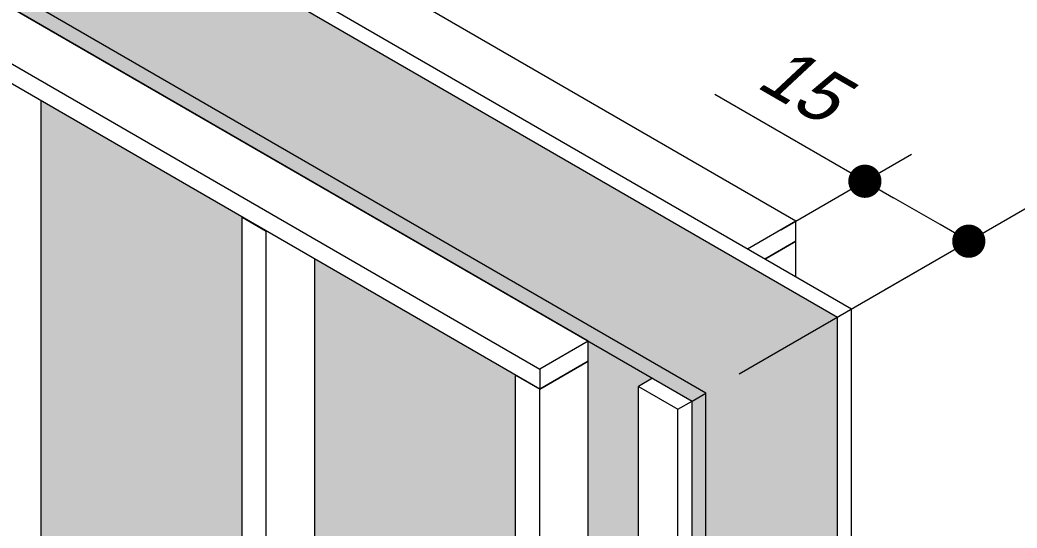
# Model space of a CAD drawing. Extents: x -20676 to 4767, y -817 to 13976.
# Drawn here: x -15735 to -15584.8, y 7999.3 to 8075.7 of the extents above; entities that cross this region are included whole.
import ezdxf

# ---------------------------------------------------------------- set-up
doc = ezdxf.new("R2010")
doc.units = 0
doc.header["$PDMODE"] = 2
doc.header["$PDSIZE"] = 10
doc.layers.get('0').update_dxf_attribs({"lineweight": 13})
doc.layers.get('Defpoints').update_dxf_attribs({"lineweight": 13})
for name, color, linetype, lineweight in [('cotas', 4, 'Continuous', 13), ('Demarcação 1', 252, 'Continuous', 9), ('Demarcação 2', 254, 'Continuous', 9), ('MADEIRA', 3, 'Continuous', 13)]:
    doc.layers.add(name, color=color, linetype=linetype, lineweight=lineweight)
doc.dimstyles.new('1x', dxfattribs={"dimtxt": 8, "dimasz": 5, "dimexe": 7, "dimexo": 5, "dimgap": 4, "dimtad": 1, "dimdec": 1, "dimdsep": 46, "dimtxsty": 'Standard', "dimblk": 'DOT', "dimcen": 0.09, "dimclrd": 4, "dimclre": 4, "dimclrt": 2, "dimadec": 0, "dimazin": 2, "dimtfac": 1, "dimtdec": 1, "dimtmove": 0, "dimatfit": 3, "dimldrblk": 'DOT', "dimfxl": 0, "dimtolj": 1, "dimtzin": 0, "dimlwd": 9, "dimlwe": 9, "dimarcsym": 0})

# ---------------------------------------------------------------- blocks, each defined once
blk = doc.blocks.new('_Dot')
at = {"color": 0, "linetype": 'ByBlock', "lineweight": -2}
blk.add_line((-0.5, 0), (-1, 0), dxfattribs=at)
at = {"color": 0, "linetype": 'ByBlock', "const_width": 0.5}
blk.add_lwpolyline([(-0.25, 0, 1), (0.25, 0, 1)], format="xyb", close=True, dxfattribs=at)
blk = doc.blocks.new('*D22')
at = {"color": 4, "lineweight": 9, "transparency": 16777216}
for p, q in [((-15607.75, 8051.43), (-15630.36, 8064.49)), ((-15620.43, 8044.11), (-15600.75, 8055.48)), ((-15596.44, 8044.91), (-15603.42, 8048.93)), ((-15604.79, 8035.09), (-15585.11, 8046.45))]:
    blk.add_line(p, q, dxfattribs=at)
at = {"layer": 'Defpoints', "color": 0, "transparency": 16777216}
for p in [(-15607.75, 8051.43), (-15625.43, 8041.23), (-15609.79, 8032.2)]:
    blk.add_point(p, dxfattribs=at)
at = {"color": 4, "lineweight": 9, "transparency": 16777216, "xscale": 5, "yscale": 5, "zscale": 5}
for p, rotation in [((-15607.75, 8051.43), 150.0000000004026), ((-15592.11, 8042.41), 330.0000000004026)]:
    blk.add_blockref('_Dot', p, dxfattribs=dict(at, rotation=rotation))
at = {"color": 2, "transparency": 16777216, "insert": (-15617.22, 8066.14), "char_height": 8, "attachment_point": 5, "rotation": 330}
blk.add_mtext('\\A1;{\\Q17;15}', dxfattribs=at)
blk = doc.blocks.new('*D19')
at = {"layer": 'cotas', "color": 4, "lineweight": 9, "transparency": 16777216}
for p, q in [((-15626.68, 8022.45), (-15556.54, 8062.94)), ((-15563.54, 7986.27), (-15563.54, 8053.9)), ((-15606.87, 7956.25), (-15556.54, 7985.31))]:
    blk.add_line(p, q, dxfattribs=at)
at = {"layer": 'Defpoints', "color": 0, "transparency": 16777216}
for p in [(-15563.54, 8058.9), (-15631.68, 8019.56), (-15611.87, 7953.36)]:
    blk.add_point(p, dxfattribs=at)
at = {"layer": 'cotas', "color": 4, "lineweight": 9, "transparency": 16777216, "xscale": 5, "yscale": 5, "zscale": 5}
for p, rotation in [((-15563.54, 8058.9), 90), ((-15563.54, 7981.27), 270)]:
    blk.add_blockref('_Dot', p, dxfattribs=dict(at, rotation=rotation))
at = {"layer": 'cotas', "color": 2, "transparency": 16777216, "insert": (-15571.54, 8013.84), "char_height": 8, "attachment_point": 5, "rotation": 90}
blk.add_mtext('\\A1;H PAINEL', dxfattribs=at)
blk = doc.blocks.new('*D16')
at = {"layer": 'cotas', "color": 4, "lineweight": 9, "transparency": 16777216}
for p, q in [((-15626.68, 8022.45), (-15509.37, 8090.17)), ((-15516.37, 8081.13), (-15516.37, 7950.79)), ((-15626.68, 7882.11), (-15509.37, 7949.84))]:
    blk.add_line(p, q, dxfattribs=at)
at = {"layer": 'Defpoints', "color": 0, "transparency": 16777216}
for p in [(-15631.68, 8019.56), (-15516.37, 7945.79), (-15631.68, 7879.22)]:
    blk.add_point(p, dxfattribs=at)
at = {"layer": 'cotas', "color": 4, "lineweight": 9, "transparency": 16777216, "xscale": 5, "yscale": 5, "zscale": 5}
for p, rotation in [((-15516.37, 8086.13), 90), ((-15516.37, 7945.79), 270)]:
    blk.add_blockref('_Dot', p, dxfattribs=dict(at, rotation=rotation))
at = {"layer": 'cotas', "color": 2, "transparency": 16777216, "insert": (-15525.71, 8005.97), "char_height": 8, "attachment_point": 5, "rotation": 90}
blk.add_mtext('\\A1;ESTUTURAÇÃO PASSA', dxfattribs=at)

msp = doc.modelspace()

# ---------------------------------------------------------------- hatches: boundary and pattern name
at = {"layer": 'Demarcação 1'}
msp.add_hatch(color=256, dxfattribs=at).paths.add_polyline_path([(-15795.86, 8137.22), (-15795.86, 8114.35), (-15631.68, 8019.56), (-15631.68, 7970.21), (-15611.87, 7958.77), (-15611.87, 8031)])
h = msp.add_hatch(color=256, dxfattribs=at)
h.dxf.hatch_style = 1
h.paths.add_polyline_path([(-15649.4, 8027.38), (-15633.76, 8018.36), (-15631.68, 8019.56), (-15815.67, 8125.79), (-15817.75, 8124.58)])
h = msp.add_hatch(color=256, dxfattribs=at)
h.dxf.hatch_style = 1
h.paths.add_polyline_path([(-15633.76, 7940.72), (-15631.68, 7941.92), (-15631.68, 8019.56), (-15633.76, 8018.36)])
at = {"layer": 'Demarcação 2'}
h = msp.add_hatch(color=256, dxfattribs=at)
h.dxf.hatch_style = 1
h.paths.add_polyline_path([(-15731.75, 7997.29), (-15701.52, 7979.84), (-15701.52, 8046.04), (-15731.75, 8063.49)])
h = msp.add_hatch(color=256, dxfattribs=at)
h.dxf.hatch_style = 1
h.paths.add_polyline_path([(-15690.68, 7973.58), (-15660.45, 7956.12), (-15660.35, 8022.27), (-15690.58, 8039.72)])
h = msp.add_hatch(color=256, dxfattribs=at)
h.dxf.hatch_style = 1
h.paths.add_polyline_path([(-15641.85, 8020.57), (-15639.72, 8021.8), (-15649.4, 8027.38), (-15649.4, 7949.75), (-15641.85, 7945.39)])

# ---------------------------------------------------------------- linework, layer by layer
at = {"extrusion": (-1e-16, 0.816497, 0.57735)}
for p, q in [((-15609.79, 8032.2), (-15793.78, 8138.42)), ((-15795.86, 8137.22), (-15611.87, 8031)), ((-15631.68, 8019.56), (-15815.67, 8125.79)), ((-15817.75, 8124.58), (-15633.76, 8018.36)), ((-15649.4, 8027.38), (-15817.75, 8124.58)), ((-15611.87, 8031), (-15609.79, 8032.2)), ((-15609.79, 7954.56), (-15609.79, 8032.2)), ((-15611.87, 7953.36), (-15611.87, 8031)), ((-15633.76, 8018.36), (-15631.68, 8019.56)), ((-15633.76, 7940.72), (-15633.76, 8018.36)), ((-15631.68, 7941.92), (-15631.68, 8019.56))]:
    msp.add_line(p, q, dxfattribs=at)
at = {"layer": 'MADEIRA', "extrusion": (-1e-16, 0.816497, 0.57735)}
for p, q in [((-15618.13, 8045.44), (-15786.48, 8142.64)), ((-15825.05, 8120.37), (-15656.7, 8023.17)), ((-15656.7, 8020.16), (-15825.05, 8117.36)), ((-15731.75, 7934.59), (-15731.75, 8063.49)), ((-15701.52, 8046.04), (-15697.87, 8043.94)), ((-15701.52, 7908.71), (-15701.52, 8046.04)), ((-15618.13, 8045.44), (-15625.43, 8041.23)), ((-15618.13, 8042.43), (-15618.13, 8045.44)), ((-15697.87, 7906.61), (-15697.87, 8043.94)), ((-15622.82, 8039.72), (-15618.13, 8042.43)), ((-15618.13, 8042.43), (-15622.82, 8039.72)), ((-15618.13, 8037.01), (-15618.13, 8042.43)), ((-15690.58, 7910.82), (-15690.58, 8039.72)), ((-15649.4, 8027.38), (-15656.7, 8023.17)), ((-15649.4, 8024.38), (-15649.4, 8027.38)), ((-15649.4, 8024.38), (-15656.7, 8020.16)), ((-15656.7, 8020.16), (-15649.4, 8024.38)), ((-15649.4, 7887.05), (-15649.4, 8024.38)), ((-15656.7, 8023.17), (-15656.7, 8020.16)), ((-15660.35, 8022.27), (-15656.7, 8020.16)), ((-15660.35, 7884.94), (-15660.35, 8022.27)), ((-15656.7, 7882.83), (-15656.7, 8020.16))]:
    msp.add_line(p, q, dxfattribs=at)
at = {"layer": 'MADEIRA', "extrusion": (5e-16, 0.816497, 0.57735)}
for p, q in [((-15639.72, 8021.8), (-15641.85, 8020.57)), ((-15641.85, 8020.57), (-15635.89, 8017.13)), ((-15641.85, 7942.93), (-15641.85, 8020.57)), ((-15635.89, 8017.13), (-15633.76, 8018.36)), ((-15635.89, 7939.49), (-15635.89, 8017.13))]:
    msp.add_line(p, q, dxfattribs=at)

# ---------------------------------------------------------------- dimensions: what is measured, and where the dimension line sits
at = {"color": 0}
dim = msp.add_aligned_dim(p1=(-15609.79, 8032.2), p2=(-15625.43, 8041.23), distance=-17.68, text='{\\Q17;15}', dimstyle='1x', override={"dimfxl": 5}, dxfattribs=at)
dim.commit()
dim.dimension.update_dxf_attribs({"geometry": '*D22', "text_midpoint": (-15617.22, 8066.14)})
at = {"layer": 'cotas', "color": 0}
for base, p1, p2, text, picture, middle in [((-15516.37, 7945.79), (-15631.68, 8019.56), (-15631.68, 7879.22), 'ESTUTURAÇÃO PASSA', '*D16', (-15516.37, 8005.97)), ((-15563.54, 8058.9), (-15611.87, 7953.36), (-15631.68, 8019.56), 'H PAINEL', '*D19', (-15563.54, 8013.84))]:
    dim = msp.add_linear_dim(base=base, p1=p1, p2=p2, angle=90, text=text, dimstyle='1x', override={"dimfxl": 5}, dxfattribs=at)
    dim.commit()
    dim.dimension.update_dxf_attribs({"geometry": picture, "text_midpoint": middle, "dimtype": 160})

doc.saveas('drawing.dxf')
